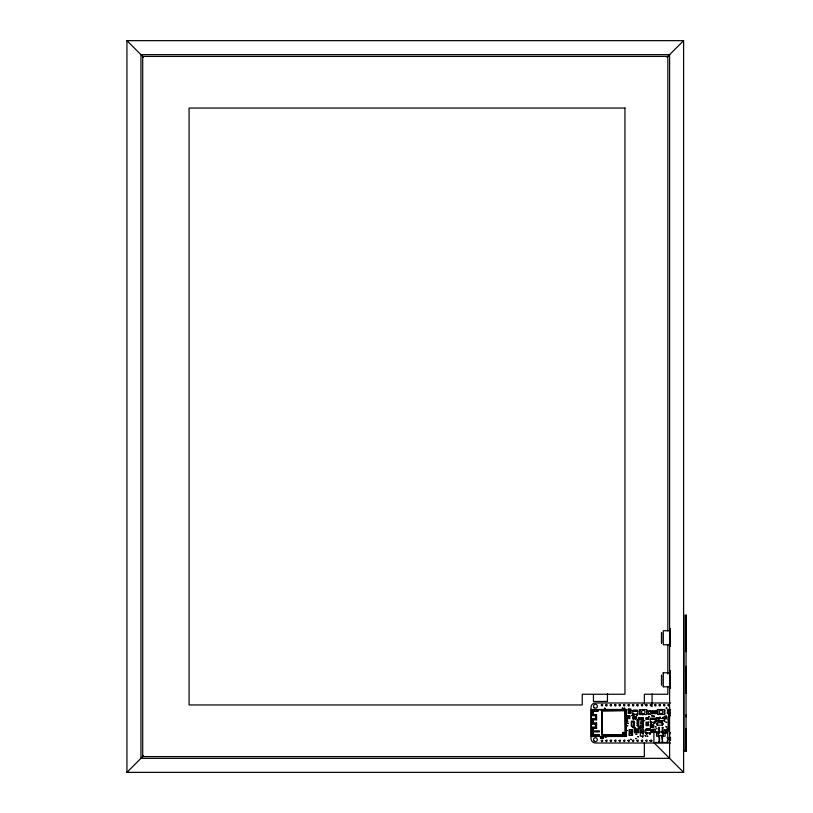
<?xml version="1.0" encoding="UTF-8"?>
<svg xmlns="http://www.w3.org/2000/svg" width="813" height="813" viewBox="0 0 813 813"><rect width="100%" height="100%" fill="white"/><g stroke="black" fill="none" stroke-linecap="round" stroke-linejoin="round"><path stroke-width="1.22" d="M670.298 672.768L663.296 672.768L663.296 679.77L663.296 686.772L670.298 686.772M670.298 630.756L663.296 630.756L663.296 637.758L663.296 644.76L670.298 644.76M670.298 687.351L670.298 688.52L670.298 684.719M670.298 645.339L670.298 646.508L670.298 642.707M683.957 750.633L683.946 751.415L683.946 615.004M686.05 714.891L686.05 716.903M686.05 693.296L686.05 689.546M686.05 666.243L686.05 669.993M686.05 651.64L686.05 651.111M686.05 623.927L686.05 627.982M646.183 724.942L648.368 724.942L648.368 722.137L646.183 722.137L646.183 725.643L648.368 725.643L648.368 722.137M651.792 732.208L651.792 730.064L653.215 730.064L653.215 729.363L651.792 729.363L651.792 732.208L653.215 732.208L653.215 729.363M656.182 721.182L656.182 718.387L658.378 718.387L658.378 717.686L656.182 717.686L656.182 721.182L658.378 721.182L658.378 717.686M664.882 718.905L664.882 716.761L666.304 716.761L666.304 716.06L664.882 716.06L664.882 718.905L666.304 718.905L666.304 716.06M686.05 623.876L686.05 624.394M622.473 732.95C626.599 731.07 620.39 735.623 623.876 732.95M635.044 731.334C633.774 732.025 634.994 730.104 635.38 731.913M669.119 715.857L669.302 730.277L668.581 730.562L669.109 731.09M592.189 735.582L593.236 730.857L592.189 727.178L595.512 727.178L596.559 728.224L593.236 728.224L592.189 727.178L592.189 735.582L599.364 735.582L599.364 734.525L593.236 734.525L592.189 735.582L593.236 731.903L599.364 731.903L599.364 730.857L593.236 730.857M598.134 710.369L593.236 711.426L592.189 715.623L595.512 715.623L596.559 714.576L593.236 714.576L592.189 715.623L592.189 710.369L598.134 710.369L598.134 711.426L593.236 711.426L592.189 710.369M593.236 711.426L593.236 714.576L595.512 715.623L595.512 718.773L593.236 719.82L592.189 724.027L595.512 724.027L596.559 722.97L593.236 722.97L592.189 724.027L592.189 718.773L595.512 718.773L596.559 719.82L593.236 719.82L592.189 718.773M638.083 732.442L637.951 731.649M638.744 732.503L634.526 732.574L634.638 729.139M642.453 714.2L642.697 714.79L642.941 714.2M634.933 731.487C635.99 726.172 640.085 732.411 637.809 732.076M664.394 718.418C663.042 724.556 669.231 719.403 659.069 720.867M666.965 57.276L683.601 40.65L126.94 40.65L126.94 772.35L683.601 772.35L683.601 40.65M126.94 772.35L143.576 755.724M632.626 714.261L637.88 714.261M632.626 711.284L637.88 711.284M638.398 718.977L640.329 718.54L640.329 717.666M641.721 726.944C643.733 728.367 643.733 717.452 641.721 718.885M640.674 726.944C637.362 729.495 637.362 716.324 640.674 718.885M650.095 722.269L655.349 722.269M650.095 719.292L655.349 719.292M645.613 732.94L650.857 732.94M650.685 732.757L650.857 729.962M658.632 736.72C657.768 732.422 659.384 719.962 659.506 733.041M662.128 733.041C662.26 719.962 663.865 732.422 663.002 736.72M659.506 735.491L659.506 741.619L658.804 741.802M641.569 720.46L640.766 720.115M637.941 731.873L637.951 730.094M667.087 732.93L667.605 733.224L667.087 733.529M669.109 714.912L668.581 715.44L669.109 715.968M635.38 729.83L635.116 731.649M628.856 709.292L630.299 709.282L630.299 710.704L628.856 710.704L628.856 709.282L628.154 709.282L628.154 710.704L631 710.704L631 709.282L628.154 709.282M667.371 712.198L670.217 712.198L670.217 713.621L667.371 713.621L667.371 712.198L669.516 712.198M670.491 702.991L595.462 702.991A4.451 4.451 0 0 0 591.01 707.442L591.01 738.56A4.451 4.451 0 0 0 595.462 743.011L670.491 743.011M599.892 710.023L601.285 710.023M602.077 710.023L602.779 710.023M603.561 710.023L604.262 710.023M605.055 710.023L605.756 710.023M606.539 710.023L607.24 710.023M608.033 710.023L608.734 710.023M609.516 710.023L610.217 710.023M611 710.023L611.701 710.023M612.494 710.023L613.195 710.023M613.978 710.023L614.679 710.023M615.471 710.023L616.173 710.023M616.955 710.023L617.656 710.023M618.449 710.023L619.14 710.023M619.933 710.023L620.634 710.023M621.417 710.023L622.118 710.023M622.91 710.023L623.612 710.023M624.394 710.023L625.797 710.023L625.797 711.426M657.717 710.074L657.016 710.074L657.016 711.121L657.717 711.121M664.363 710.074L665.064 710.074L665.064 711.121L664.363 711.121M639.933 710.186L639.231 710.186L639.231 711.233L639.933 711.233M646.579 710.186L647.28 710.186L647.28 711.233L646.579 711.233M633.154 710.501L634.028 710.501M634.811 710.501L635.685 710.501M636.477 710.501L637.351 710.501M634.028 711.284L633.154 711.314L633.154 710.145L634.028 710.145L634.028 711.314M635.685 711.284L634.811 711.314L634.811 710.145L635.685 710.145L635.685 711.314M636.477 711.284L637.351 711.314L637.351 710.145L636.477 710.145L636.477 711.314M648.489 711.487L650.685 711.487M654.414 711.517L655.837 711.517M651.66 711.609L653.073 711.609M657.717 712.869L657.016 712.869L657.016 713.926L657.717 713.926M664.363 712.869L665.064 712.869L665.064 713.926L664.363 713.926M639.933 712.981L639.231 712.981L639.231 714.038L639.933 714.038M646.579 712.981L647.28 712.981L647.28 714.038L646.579 714.038M651.66 713.052L653.073 713.052M654.414 712.96L655.837 712.96M648.489 713.59L650.685 713.59M633.154 715.054L634.028 715.054M636.477 715.054L637.351 715.054M669.14 715.155L670.44 715.155M669.14 715.684L670.44 715.684M669.302 716.761L668.073 716.761L668.073 717.818L669.302 717.818M659.668 718.418L659.668 717.33L660.461 717.33L660.461 718.418L659.668 718.214M663.002 718.418L663.002 717.33L663.784 717.33L663.784 718.418L663.002 718.214M659.668 717.381L660.461 717.381M663.002 717.381L663.784 717.381M659.668 717.818L660.461 717.747M663.002 717.747L663.784 717.818M638.398 717.92L639.973 717.92M640.674 718.184L643.276 718.184M664.882 718.204L666.304 718.204L666.304 716.761M669.302 718.164L668.073 718.164L668.073 719.22L669.302 719.22M627.331 718.357L628.205 718.357M628.734 718.357L629.608 718.357M640.674 718.448L642.605 719.058M643.296 718.54L642.422 718.54L642.422 717.666M650.624 718.499L651.498 718.499M652.29 718.499L653.164 718.499M653.947 718.499L654.821 718.499M659.069 718.418L664.302 718.509M638.398 719.058L638.398 726.761M638.927 719.058L640.674 719.058L640.674 717.666M651.498 719.292L650.624 719.312L650.624 718.153L651.498 718.153L651.498 719.312M652.29 719.292L653.164 719.312L653.164 718.153L652.29 718.153L652.29 719.312M653.947 719.292L654.821 719.312L654.821 718.153L653.947 718.153L653.947 719.312M669.302 719.657L668.073 719.657L669.302 720.176M637.026 720.115L638.53 720.115M637.026 720.46L638.53 720.46M656.182 720.481L658.378 720.481L658.367 718.387M669.302 720.531L668.073 720.531L669.302 721.05M661.335 720.968L662.128 721.06M634.201 725.42L633.591 725.42L633.591 726.558L634.201 726.558L634.201 721.222L631.406 721.222L631.406 726.558L632.016 726.558L632.016 725.42L631.406 725.42M669.302 721.405L668.073 721.405L669.302 721.924M661.335 721.538L662.128 721.456M637.026 721.863L638.53 721.863M640.766 721.863L641.64 721.863M661.335 720.867L661.335 721.954L662.128 721.903L662.128 720.867M661.335 721.954L662.128 721.954M637.026 722.208L638.53 722.208M640.766 722.208L641.64 722.208M631.406 722.361L632.016 722.361L632.016 721.222M634.201 722.361L633.591 722.361L633.591 721.222M669.302 722.279L668.073 722.279L669.302 722.808M662.331 722.757L657.341 722.757L657.341 725.206L662.331 725.206L662.199 722.757M631.406 722.798L632.016 722.798L631.406 723.58M634.201 722.798L633.591 722.798L634.201 723.58M646.183 722.838L648.368 722.838M650.624 723.052L651.498 723.052M653.947 723.052L654.821 723.052M669.302 723.153L668.073 723.153L669.302 723.682M657.341 723.326L656.691 723.326L656.691 724.637L657.341 724.637M662.331 723.326L662.991 723.326L662.991 724.637L662.331 724.637M637.026 723.611L638.53 723.611M640.766 723.611L641.64 723.611M637.026 723.966L638.53 723.966M640.766 723.966L641.64 723.966M669.302 724.027L668.073 724.027L669.302 724.556M631.406 724.2L632.016 724.2L631.406 724.983M634.201 724.2L633.591 724.2L634.201 724.983M650.288 724.881L653.784 724.881L653.784 727.076L650.288 727.076L650.288 724.881L653.083 724.881L653.083 727.076L650.989 727.076L650.989 724.881M669.302 724.901L668.073 724.901L669.302 725.43M637.026 725.359L638.53 725.359M640.837 725.359L641.569 725.714L640.766 725.714M637.026 725.714L638.53 725.714M669.302 725.775L668.073 725.775L669.302 726.304M632.016 726.507L633.591 726.507M638.927 726.761L640.674 726.761L640.674 727.381L642.605 726.761M669.302 726.741L668.073 726.741L668.073 727.798L669.302 727.798M638.398 726.852L640.329 727.289L640.329 728.163M642.422 727.289L643.296 727.289M642.422 727.635L643.276 727.635M658.632 727.615L659.506 727.615M662.128 727.615L663.002 727.615M669.302 728.143L668.073 728.143L668.073 729.19L669.302 729.19M646.132 729.17L647.006 729.17M647.798 729.17L648.672 729.17M649.455 729.17L650.339 729.17M637.809 729.952L634.668 729.911L634.668 729.291L635.38 729.952M638.693 729.911L638.083 729.911L638.612 729.149M646.132 729.962L647.006 729.983L647.006 728.824L646.132 728.824L646.132 729.983M647.798 729.962L648.672 729.983L648.672 728.824L647.798 728.824L647.798 729.983M650.339 729.962L649.455 729.983L649.455 728.824L650.339 728.824L650.339 729.983M645.613 729.962L650.685 730.135M658.632 730.684L659.506 730.684M651.792 731.507L653.215 731.507L653.205 730.064M637.809 731.791L634.668 731.832L634.668 732.442M638.083 731.832L638.693 731.832M643.977 732.096L640.481 732.096L640.481 729.911L643.977 729.911L643.977 732.096L641.183 732.096L641.183 729.911M653.906 731.995L667.727 731.995M622.819 732.35L623.52 732.35M622.565 732.604L623.774 732.604M622.494 732.767L623.845 732.767M656.528 733.041L659.099 733.041M662.534 733.041L665.979 733.041M622.494 733.133L623.845 733.133M622.565 733.306L623.774 733.306M622.819 733.56L623.52 733.56M646.132 733.722L647.006 733.722M649.455 733.722L650.339 733.722M669.617 733.936L670.319 733.936M602.169 734.962L625.004 734.962M670.644 737.361L669.221 737.361L669.221 740.206L670.644 740.206M667.026 737.767L667.727 737.767M669.221 738.062L670.644 738.062M669.221 739.505L670.644 739.505M649.546 740.846L652.087 740.846M667.026 741.1L667.727 741.1M658.632 741.619L659.506 741.619M662.128 741.619C663.611 743.021 660.827 737.178 662.128 735.491M630.299 710.704L631 710.704M670.217 713.621L668.073 713.621L668.073 712.198M653.083 727.076L653.784 727.076M599.364 735.582L593.236 734.525L593.236 728.224L595.512 727.178L595.512 724.027L593.236 722.97L593.236 719.82M126.94 40.65L143.576 57.276M653.835 742.594L683.601 772.35M595.512 715.623L596.559 719.82L596.559 714.576M595.512 724.027L596.559 728.224L596.559 722.97M686.05 647.534L686.05 651.589M670.298 631.569L670.298 628.998L670.298 643.947M670.298 673.703L670.298 671.01L670.298 685.959M663.296 673.703L663.296 672.768M663.296 685.826L663.296 686.772M686.05 648.865L686.05 615.004L686.05 751.415L686.05 728.651M686.05 668.652L686.05 690.877M669.119 715.155L669.119 730.806M668.123 709.485L668.123 710.908M667.839 630.837L667.839 56.402L142.702 56.402L142.702 756.598L644.363 756.598L644.363 742.879M667.839 644.79L667.839 673.947M667.839 686.629L667.839 694.241L644.363 694.241L644.363 704.221M666.335 731.995L666.335 729.19L667.727 729.19L667.727 742.493L653.906 742.493L653.906 729.19L655.298 729.19L655.298 731.995M665.105 731.995L665.105 736.232L663.357 736.232L663.357 732.34M662.686 723.326L662.605 724.637M662.483 742.493L662.483 735.491L659.15 735.491L659.15 742.493M659.16 718.509L659.16 720.785M658.276 732.34L658.276 736.232L656.528 736.232L656.528 731.995M657.473 722.757L657.473 725.206M656.985 723.326L656.985 724.637M655.176 719.464L655.176 722.086M652.087 693.895L652.087 706.578M650.278 719.464L650.278 722.086M647.981 717.818L647.981 719.241M646.538 717.818L646.538 719.241M645.786 730.135L645.786 732.757M643.286 729.911L643.286 732.096M642.778 718.885L642.778 726.944M639.191 717.666L639.191 718.54M639.191 727.289L639.191 728.163M638.754 718.885L638.754 726.944M637.697 711.456L637.697 714.088M637.555 729.911L637.555 729.291L636.945 729.911M637.555 731.832L637.555 732.442M636.945 731.832L636.945 732.442M636.416 729.911L636.416 729.291L635.807 729.911M636.416 731.832L636.416 732.442M636.112 716.842L636.112 718.926M635.807 731.832L635.807 732.442M635.38 731.791L635.278 732.442M633.49 716.842L633.49 718.926M632.799 711.456L632.799 714.088M631.853 729.8L631.853 731.985M631.853 733.133L631.853 735.318M630.299 711.954L630.299 713.367M629.75 729.8L629.75 731.985M629.75 733.133L629.75 735.318M629.608 716.954L629.608 716.08L628.734 716.08L628.734 716.954M628.856 711.954L628.856 713.367M628.205 716.954L628.205 716.08L627.331 716.08L627.331 716.954M625.797 712.208L625.797 712.91M625.797 713.692L625.797 714.393M625.797 715.186L625.797 715.887M625.797 716.67L625.797 717.371M625.797 718.164L625.797 718.865M625.797 719.647L625.797 720.348M625.797 721.141L625.797 721.832M625.797 722.625L625.797 723.326M625.797 724.109L625.797 724.81M625.797 725.603L625.797 726.304M625.797 727.086L625.797 727.787M625.797 728.58L625.797 729.281M625.797 730.064L625.797 730.765M625.797 731.548L625.797 732.249M625.797 733.041L625.797 733.743M625.797 734.525L625.797 735.928M625.187 711.162L625.187 734.789M607.453 693.845L607.453 701.456L593.449 701.456L593.449 694.454M602.626 736.964L602.626 738.377M601.986 711.162L601.986 734.789M601.183 736.964L601.183 738.377M661.548 675.217C661.548 696.436 661.548 677.249 661.548 675.217M661.548 632.687L661.548 643.002L661.548 632.687M601.285 704.993C602.352 708.336 603.876 702.625 601.285 704.993M604.466 708.275L605.126 708.458L604.466 708.275M605.726 704.993C606.803 708.336 608.327 702.625 605.726 704.993M601.285 740.562C602.352 743.905 603.876 738.204 601.285 740.562M605.238 737.239L605.909 737.411L605.238 737.239M610.177 704.993C611.244 708.336 612.768 702.625 610.177 704.993M605.726 740.562C606.803 743.905 608.327 738.204 605.726 740.562M614.618 704.993C615.695 708.336 617.219 702.625 614.618 704.993M610.177 740.562C611.244 743.905 612.768 738.204 610.177 740.562M619.069 704.993C620.136 708.336 621.66 702.625 619.069 704.993M614.618 740.562C615.695 743.905 617.219 738.204 614.618 740.562M622.25 708.123L622.91 708.306L622.25 708.123M623.51 704.993C624.587 708.336 626.112 702.625 623.51 704.993M619.069 740.562C620.136 743.905 621.66 738.204 619.069 740.562M624.14 708.235L624.811 708.418L624.14 708.235M627.961 704.993C629.028 708.336 630.563 702.625 627.961 704.993M623.51 740.562C624.587 743.905 626.112 738.204 623.51 740.562M626.914 719.912L627.545 720.176L626.945 719.83M627.362 721.578L627.992 721.842L627.392 721.497M627.026 725.582L627.687 725.755L627.026 725.582M626.579 730.47L627.25 730.643L626.579 730.47M627.697 723.306L628.358 723.479L627.697 723.306M632.402 704.993C633.479 708.336 635.004 702.625 632.402 704.993M627.961 740.562C629.028 743.905 630.563 738.204 627.961 740.562M631.691 715.46L632.362 715.643L631.731 715.379M630.695 739.363L631.355 739.545L630.725 739.281M632.981 727.584L633.652 727.757L632.981 727.584M636.853 704.993C637.92 708.336 639.455 702.625 636.853 704.993M632.402 740.562C633.479 743.905 635.004 738.204 632.402 740.562M634.699 727.584L635.36 727.757L634.699 727.584M636.04 734.22L636.711 734.393L636.04 734.22M635.583 738.468L636.254 738.651L635.583 738.468M637.087 731.111L637.565 731.314L637.118 731.05M641.294 704.993C642.372 708.336 643.896 702.625 641.294 704.993M636.853 740.562C637.92 743.905 639.455 738.204 636.853 740.562M637.809 736.69L638.439 736.954L637.839 736.608M645.746 704.993C646.813 708.336 648.347 702.625 645.746 704.993M641.294 740.562C642.372 743.905 643.896 738.204 641.294 740.562M644.028 720.47L644.699 720.643L644.028 720.47M642.361 736.802L643.032 736.985L642.402 736.72M645.095 735.714L645.908 735.938L645.095 735.714M648.703 716.466L649.363 716.639L648.703 716.466M650.187 704.993C651.264 708.336 652.788 702.625 650.187 704.993M645.746 740.562C646.813 743.905 648.347 738.204 645.746 740.562M647.25 736.192L647.91 736.365L647.28 736.111M651.701 715.796L652.372 715.979L651.701 715.796M654.638 704.993C655.705 708.336 657.239 702.625 654.638 704.993M650.187 740.562C651.264 743.905 652.788 738.204 650.187 740.562M653.591 716.019L654.262 716.202L653.591 716.019M655.593 726.802L656.223 727.066L655.624 726.72M659.079 704.993C660.156 708.336 661.68 702.625 659.079 704.993M656.365 728.58L657.006 728.844L656.406 728.499M659.373 721.019L660.034 721.202L659.373 721.019M663.53 704.993C664.597 708.336 666.132 702.625 663.53 704.993M666.152 708.011L666.823 708.194L666.152 708.011M664.607 729.983L665.38 730.308L664.648 729.881M667.971 704.993C669.048 708.336 670.573 702.625 667.971 704.993M666.04 722.229L666.711 722.401L666.081 722.147M666.02 726.71L666.69 726.883L666.02 726.71M669.597 54.654L140.944 54.654L140.944 758.346L669.597 758.346L669.597 54.654M624.953 108.048L189.083 108.048L189.083 704.952L582.25 704.952L582.25 694.241L624.953 694.241L624.953 108.048M626.325 709.495L591.315 709.495L591.315 736.456L626.325 736.456L626.325 709.495M664.363 709.546L657.717 709.546L657.717 714.444L664.363 714.444L664.363 709.546M670.268 709.485L667.422 709.485L667.422 710.908L670.268 710.908L670.268 709.485M646.579 709.658L639.933 709.658L639.933 714.556L646.579 714.556L646.579 709.658M625.004 710.725L601.732 711.162L602.169 735.226L625.451 734.789L625.004 710.725M650.685 710.786L648.489 710.786L648.489 714.281L650.685 714.281L650.685 710.786M653.073 710.908L651.66 710.908L651.66 713.753L653.073 713.753L653.073 710.908M655.837 710.816L654.414 710.816L654.414 713.662L655.837 713.662L655.837 710.816M631 711.954L628.154 711.954L628.154 713.367L631 713.367L631 711.954M634.028 714.231L633.154 714.261L633.154 715.399L634.028 715.399L634.028 714.231M637.351 714.231L636.477 714.261L636.477 715.399L637.351 715.399L637.351 714.231M629.78 715.907L627.158 715.907L627.158 718.529L629.78 718.529L629.78 715.907M636.061 716.842L632.666 716.842L632.666 718.926L636.061 718.926L636.061 716.842M643.296 717.666L638.398 717.666L638.398 728.163L643.296 728.163L643.296 717.666M648.683 717.818L645.837 717.818L645.837 719.241L648.683 719.241L648.683 717.818M651.498 722.239L650.624 722.269L650.624 723.407L651.498 723.407L651.498 722.239M654.821 722.269L653.947 722.239L653.947 723.407L654.821 723.407L654.821 722.239M638.784 729.119L634.404 729.119L634.404 732.625L638.784 732.625L638.784 729.119M632.555 729.8L629.059 729.8L629.059 731.985L632.555 731.985L632.555 729.8M670.319 732.513L669.617 732.513L670.319 732.523M647.006 732.94L646.132 732.909L646.132 734.078L647.006 734.078L647.006 732.909M650.339 732.94L649.455 732.909L649.455 734.078L650.339 734.078L650.339 732.909M643.103 733.031L640.298 733.031L640.298 736.09L643.103 736.09L643.103 733.031M632.555 733.133L629.059 733.133L629.059 735.318L632.555 735.318L632.555 733.133M603.327 736.964L600.482 736.964L600.482 738.377L603.327 738.377L603.327 736.964M635.288 718.926L635.288 716.842L635.238 718.926M594.191 707.666A1.921 1.921 0 0 0 597.342 706.588A1.921 1.921 0 0 0 594.842 704.393A1.921 1.921 0 0 0 594.191 707.666M594.191 741.121A1.921 1.921 0 0 0 597.342 740.054A1.921 1.921 0 0 0 594.842 737.848A1.921 1.921 0 0 0 594.191 741.121M660.166 713.509A1.748 1.748 0 0 0 662.788 711.995A1.748 1.748 0 0 0 660.166 710.481A1.748 1.748 0 0 0 660.166 713.509M642.087 713.418A1.748 1.748 0 0 0 644.973 712.462A1.748 1.748 0 0 0 642.697 710.45A1.748 1.748 0 0 0 642.087 713.418"/></g></svg>
